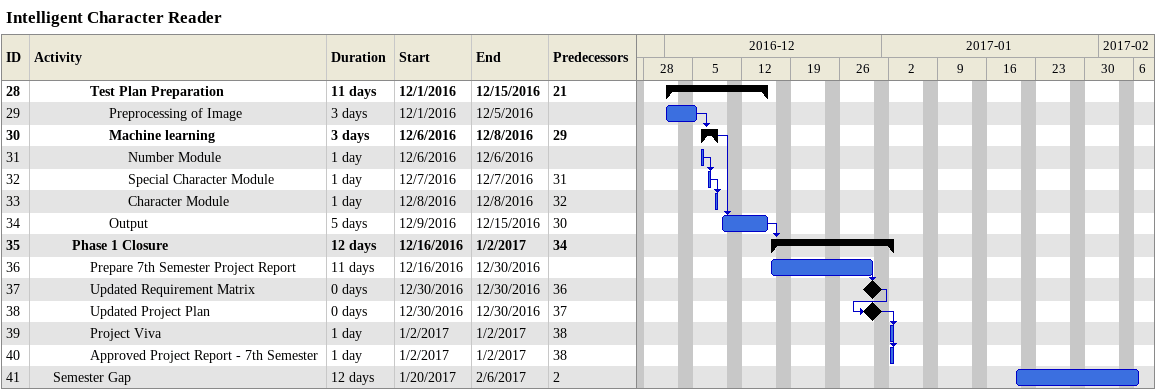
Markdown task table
Intelligent Character Reader

| ID | Level | Task | Duration | Start | Finish | Predecessors |
|---|---|---|---|---|---|---|
| 28 | 4 | **Test Plan Preparation** | 11d | 2016-12-01 | 2016-12-15 | 21 |
| 29 | 5 | Preprocessing of Image | 3d | 2016-12-01 | 2016-12-05 |  |
| 30 | 5 | **Machine learning** | 3d | 2016-12-06 | 2016-12-08 | 29 |
| 31 | 6 | Number Module | 1d | 2016-12-06 | 2016-12-06 |  |
| 32 | 6 | Special Character Module | 1d | 2016-12-07 | 2016-12-07 | 31 |
| 33 | 6 | Character Module | 1d | 2016-12-08 | 2016-12-08 | 32 |
| 34 | 5 | Output | 5d | 2016-12-09 | 2016-12-15 | 30 |
| 35 | 3 | **Phase 1 Closure** | 12d | 2016-12-16 | 2017-01-02 | 34 |
| 36 | 4 | Prepare 7th Semester Project Report | 11d | 2016-12-16 | 2016-12-30 |  |
| 37 | 4 | Updated Requirement Matrix | 0d | 2016-12-30 | 2016-12-30 | 36 |
| 38 | 4 | Updated Project Plan | 0d | 2016-12-30 | 2016-12-30 | 37 |
| 39 | 4 | Project Viva | 1d | 2017-01-02 | 2017-01-02 | 38 |
| 40 | 4 | Approved Project Report - 7th Semester | 1d | 2017-01-02 | 2017-01-02 | 38 |
| 41 | 2 | Semester Gap | 12d | 2017-01-20 | 2017-02-06 | 2 |
